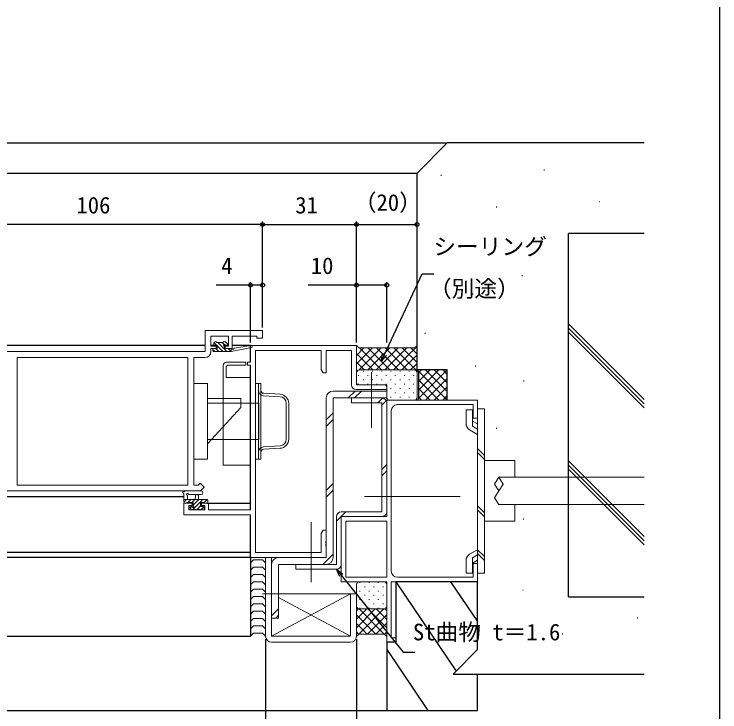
# Model space of a CAD drawing. Units: millimetres, scale not verified. Extents: x -437 to 438, y -554 to 551.
# Drawn here: x 205.2 to 438.2, y -436.5 to -206 of the extents above; entities that cross this region are included whole.
import ezdxf
from ezdxf.enums import TextEntityAlignment as Align

# ---------------------------------------------------------------- set-up
doc = ezdxf.new("R2010")
doc.units = ezdxf.units.MM
doc.header["$LTSCALE"] = 4
for name, color, linetype, lineweight in [('0-2_YKK_11', 7, 'Continuous', 18), ('0-3_YKK_11E', 4, 'Continuous', 18), ('0-5_YKK_13', 4, 'Continuous', 18)]:
    doc.layers.add(name, color=color, linetype=linetype, lineweight=lineweight)
for name, color, linetype in [('0-4_YKK_12', 2, 'Continuous'), ('0-7_YKK_D', 6, 'Continuous'), ('0-8_YKK_ZWAK', 7, 'Continuous'), ('0-9_YSS_K', 3, 'Continuous'), ('0-A_YSS_KE', 3, 'Continuous')]:
    doc.layers.add(name, color=color, linetype=linetype)
doc.styles.add('ＭＳ ゴシック', font='')
doc.styles.get('ＭＳ ゴシック').set_extended_font_data('MS Gothic')

msp = doc.modelspace()

# ---------------------------------------------------------------- linework, layer by layer
at = {"layer": '0-2_YKK_11'}
for points in [[(270.13, -317.43), (270.13, -316.5), (271.9, -316.5), (271.9, -315.7), (270.13, -315.7), (270.13, -312.43), (276, -312.43), (276, -315.7), (274.9, -315.7), (274.9, -316.5), (277.2, -316.5), (277.2, -312.43), (285.27, -312.43), (285.27, -313), (287.2, -313), (287.2, -310.5), (268.2, -310.5), (268.2, -317.5)], [(268.2, -317.5), (181.2, -317.5)], [(265.901, -361.57), (264.5, -361.57), (264.5, -319.43), (268.13, -319.43)], [(199.2, -363.5), (266.7, -363.5), (267.917, -362.283), (266.553, -360.918), (265.901, -361.57)]]:
    msp.add_lwpolyline(points, dxfattribs=at)
at = {"layer": '0-2_YKK_11', "color": 211}
for points in [[(318.07, -330), (328.2, -330), (328.2, -328.5), (318.2, -328.5), (318.2, -315.5), (283.2, -315.5), (283.2, -321), (282.2, -321), (282.2, -322), (283.2, -322), (283.2, -369.77), (269.3, -369.77), (269.3, -367.5), (267, -367.5), (267, -368.3), (268.1, -368.3), (268.1, -369.77), (262.83, -369.77), (262.83, -368.3), (264, -368.3), (264, -367.5), (261.2, -367.5), (261.2, -371.4), (283.2, -371.4), (283.2, -385.5), (308.2, -385.5), (308.2, -381.958), (308.08, -381.775), (308.08, -381.225), (308.2, -381.042), (308.2, -380.958), (308.08, -380.775), (308.08, -380.225), (308.2, -380.042), (308.2, -376.5), (307.2, -376.5), (306.57, -377.591), (306.57, -383.87), (284.83, -383.87)], [(284.83, -383.87), (284.83, -317.13), (306.57, -317.13), (306.57, -323.409), (307.2, -324.5), (308.2, -324.5), (308.2, -317.13), (316.57, -317.13), (316.57, -328.5)]]:
    msp.add_lwpolyline(points, dxfattribs=at)
at = {"layer": '0-2_YKK_11'}
msp.add_lwpolyline([(262.57, -319.43), (206.13, -319.43), (206.13, -361.57), (262.57, -361.57)], close=True, dxfattribs=at)
msp.add_arc((268.13, -317.43), 2, 270.00001, 359.99999, dxfattribs=at)
at = {"layer": '0-2_YKK_11', "color": 211}
msp.add_arc((318.07, -328.5), 1.5, 180.00001, 269.99999, dxfattribs=at)
at = {"layer": '0-3_YKK_11E'}
msp.add_line((329.7, -390.001), (329.7, -337.001), dxfattribs=at)
msp.add_lwpolyline([(331.7, -335.001), (356.7, -335.001), (356.7, -339.501), (358.2, -339.501), (358.2, -333.501), (328.2, -333.501), (328.2, -372.001), (313.2, -372.001), (313.2, -393.501), (328.2, -393.501), (328.2, -413.501), (331.2, -413.501), (331.2, -412.001), (329.7, -412.001), (329.7, -393.501), (358.2, -393.501), (358.2, -387.501), (356.7, -387.501), (356.7, -392.001), (331.7, -392.001)], dxfattribs=at)
msp.add_lwpolyline([(328.2, -373.501), (328.2, -392.001), (314.7, -392.001), (314.7, -373.501)], close=True, dxfattribs=at)
for centre, start, end in [((331.7, -337.001), 90.00001, 179.99999), ((331.7, -390.001), 180.00001, 269.99999)]:
    msp.add_arc(centre, 2, start, end, dxfattribs=at)
at = {"layer": '0-4_YKK_12'}
for p, q in [((2.2, -248.5), (348.2, -248.5)), ((2.2, -258.5), (338.2, -258.5)), ((268.2, -315.5), (2.2, -315.5)), ((272.2, -315.5), (270.147, -315.5)), ((275.983, -315.5), (274.371, -315.5)), ((283.2, -315.5), (277.2, -315.5)), ((283.2, -320.7), (283.2, -315.5)), ((283.2, -369.47), (283.2, -322.3)), ((261.2, -365.5), (2.2, -365.5)), ((268.8, -367.5), (283.2, -367.5)), ((283.2, -385.5), (283.2, -371.7)), ((283.2, -383.87), (2.2, -383.87)), ((283.2, -385.5), (2.2, -385.5)), ((283.2, -385.5), (283.2, -411.5)), ((2.2, -411.5), (283.2, -411.5))]:
    msp.add_line(p, q, dxfattribs=at)
at = {"layer": '0-5_YKK_13'}
for p, q in [((271.996, -315.4), (271.112, -314.516)), ((271.4, -314.3), (271.9, -314.3)), ((272.1, -314.5), (274.1, -314.5)), ((275.443, -317.5), (272.443, -314.5)), ((274.474, -315.184), (273.79, -314.5)), ((274.3, -314.3), (274.9, -314.3)), ((275.697, -315.06), (274.94, -314.303)), ((275.112, -314.388), (275.612, -314.888)), ((270.8, -317.2), (270.8, -316.8)), ((271.402, -317.5), (270.8, -316.898)), ((271.1, -315.1), (271.1, -314.6)), ((271.1, -316.5), (272.2, -316.5)), ((272.749, -317.5), (271.749, -316.5)), ((274.096, -317.5), (272.2, -315.604)), ((275.4, -315.4), (275.061, -315.4)), ((276.79, -317.5), (275.79, -316.5)), ((276.798, -317.5), (283.559, -316.094)), ((276.798, -316.5), (276.885, -316.486)), ((276.798, -317.5), (276.798, -316.5)), ((277.912, -316.327), (283.454, -315.503)), ((318.2, -315.5), (318.2, -324.5)), ((318.404, -315.704), (318.2, -315.909)), ((323.516, -316.25), (318.2, -321.566)), ((320.687, -316.25), (318.2, -318.737)), ((326.344, -316.25), (319.088, -323.506)), ((319.184, -316.25), (326.434, -323.5)), ((329.173, -316.25), (321.923, -323.5)), ((322.012, -316.25), (329.262, -323.5)), ((332.001, -316.25), (324.751, -323.5)), ((324.841, -316.25), (332.091, -323.5)), ((334.829, -316.25), (327.579, -323.5)), ((327.669, -316.25), (334.919, -323.5)), ((338.2, -315.708), (330.408, -323.5)), ((330.497, -316.25), (338.2, -323.953)), ((333.326, -316.25), (338.2, -321.124)), ((336.154, -316.25), (338.2, -318.296)), ((271.1, -317.5), (276.798, -317.5)), ((318.2, -318.095), (323.605, -323.5)), ((338.2, -318.536), (333.236, -323.5)), ((318.2, -320.923), (320.777, -323.5)), ((338.2, -321.365), (336.065, -323.5)), ((274.201, -355), (274.201, -322)), ((275.201, -322.5), (275.201, -326)), ((318.2, -323.752), (318.378, -323.93)), ((319.2, -323.5), (337.2, -323.5)), ((337.2, -323.5), (319.2, -323.5)), ((275.201, -326), (283.201, -326)), ((283.201, -326), (283.201, -355)), ((318.206, -324.388), (318.2, -324.394)), ((318.2, -324.5), (318.2, -327.7)), ((318.785, -325.41), (318.985, -325.41)), ((320.4, -323.995), (320.6, -323.995)), ((321.815, -325.41), (322.015, -325.41)), ((323.205, -342.61), (323.205, -324.3)), ((323.43, -323.995), (323.63, -323.995)), ((324.845, -325.41), (325.045, -325.41)), ((326.46, -323.995), (326.66, -323.995)), ((327.875, -325.41), (328.075, -325.41)), ((329.49, -323.995), (329.69, -323.995)), ((330.905, -325.41), (331.105, -325.41)), ((332.52, -323.995), (332.72, -323.995)), ((333.935, -325.41), (334.135, -325.41)), ((335.55, -323.995), (335.75, -323.995)), ((336.965, -325.41), (337.165, -325.41)), ((338.2, -324.193), (338.163, -324.23)), ((338.2, -332.7), (338.2, -324.491)), ((264.5, -327.999), (264.5, -352.999)), ((264.5, -328), (269, -328)), ((269, -328), (269, -353)), ((284.831, -328), (284.831, -353)), ((284.831, -328), (285.831, -328)), ((285.831, -353), (285.831, -328)), ((285.831, -328), (286.631, -328)), ((285.831, -328), (285.831, -353)), ((286.631, -353), (286.631, -328)), ((318.785, -328.24), (318.985, -328.24)), ((319, -328.5), (327.453, -328.5)), ((320.4, -326.825), (320.6, -326.825)), ((321.815, -328.24), (322.015, -328.24)), ((323.43, -326.825), (323.63, -326.825)), ((324.845, -328.24), (325.045, -328.24)), ((326.46, -326.825), (326.66, -326.825)), ((327.875, -328.24), (328.075, -328.24)), ((329.49, -326.825), (329.69, -326.825)), ((330.905, -328.24), (331.105, -328.24)), ((332.52, -326.825), (332.72, -326.825)), ((333.935, -328.24), (334.135, -328.24)), ((335.55, -326.825), (335.75, -326.825)), ((336.965, -328.24), (337.165, -328.24)), ((328.2, -329.25), (328.2, -332.7)), ((329.49, -329.655), (329.69, -329.655)), ((332.52, -329.655), (332.72, -329.655)), ((335.55, -329.655), (335.75, -329.655)), ((280, -333), (269, -333)), ((280, -334.499), (280, -333)), ((287.524, -332.053), (292.961, -332.377)), ((287.571, -331.254), (293.009, -331.578)), ((329.49, -332.485), (329.69, -332.485)), ((330.905, -331.07), (331.105, -331.07)), ((332.52, -332.485), (332.72, -332.485)), ((333.935, -331.07), (334.135, -331.07)), ((335.55, -332.485), (335.75, -332.485)), ((336.965, -331.07), (337.165, -331.07)), ((269, -334.5), (286, -334.5)), ((280, -336), (280, -334.499)), ((286, -346.499), (286, -334.499)), ((295.031, -334.573), (295.031, -346.427)), ((295.831, -334.573), (295.831, -346.427)), ((329, -333.5), (337.4, -333.5)), ((354.4, -336.677), (356.549, -336.677)), ((354.401, -341.318), (354.401, -336.677)), ((356.549, -342.155), (356.549, -336.677)), ((360.5, -336.374), (358.2, -336.374)), ((358.2, -336.374), (358.2, -390.629)), ((360.5, -336.374), (360.5, -390.629)), ((358.201, -341.376), (356.549, -340.423)), ((358.201, -343.108), (356.549, -342.155)), ((358.201, -344.84), (355.551, -343.31)), ((269, -346.5), (286, -346.5)), ((292.961, -348.623), (287.524, -348.947)), ((293.009, -349.421), (287.571, -349.745)), ((360.5, -351.803), (358.2, -349.503)), ((360.5, -353.087), (358.2, -350.786)), ((264.5, -353), (269, -353)), ((284.831, -353), (285.831, -353)), ((285.831, -353), (286.631, -353)), ((370.5, -353.501), (360.5, -353.501)), ((370.5, -353.501), (370.5, -359.001)), ((283.201, -355), (274.201, -355)), ((266.928, -363.5), (261.766, -363.5)), ((366.6, -361.517), (366.6, -361.251)), ((261.2, -367.2), (261.2, -364.52)), ((262.4, -365.12), (262.4, -366.3)), ((266.928, -364.7), (262.967, -364.703)), ((264.9, -366.3), (265.002, -365.156)), ((266.1, -366.3), (265.998, -365.156)), ((320.9, -365.401), (352.4, -365.401)), ((261.2, -366.3), (268.8, -366.3)), ((261.201, -367.229), (262.131, -366.3)), ((262.1, -367.5), (261.5, -367.5)), ((262.478, -367.3), (263.478, -366.3)), ((263.825, -367.3), (264.825, -366.3)), ((264.019, -369.8), (267.519, -366.3)), ((264.3, -368.172), (266.172, -366.3)), ((267.866, -367.3), (268.86, -366.306)), ((268.8, -367.5), (268.2, -367.5)), ((269.1, -366.6), (269.1, -367.2)), ((370.5, -368.001), (370.5, -373.501)), ((263.274, -369.198), (263.772, -368.7)), ((263.788, -369.712), (263.288, -369.212)), ((263.5, -368.7), (263.839, -368.7)), ((264.6, -369.8), (264, -369.8)), ((266.9, -369.6), (264.8, -369.6)), ((265.566, -369.6), (266.7, -368.466)), ((266.9, -369.613), (267.764, -368.749)), ((267.6, -369.8), (267.1, -369.8)), ((267.9, -369), (267.9, -369.5)), ((360.5, -370.747), (358.2, -368.447)), ((360.5, -372.03), (358.2, -369.73)), ((303.2, -388.8), (303.2, -373.8)), ((370.5, -373.501), (360.5, -373.501)), ((303.2, -393.6), (303.2, -375.29)), ((358.2, -382.912), (355.55, -384.442)), ((360.5, -385.218), (358.2, -382.918)), ((360.5, -386.502), (358.2, -384.202)), ((354.4, -386.434), (354.4, -390.626)), ((358.2, -384.644), (356.548, -385.598)), ((356.548, -385.598), (356.548, -390.626)), ((358.2, -386.376), (356.548, -387.33)), ((354.399, -390.626), (356.548, -390.626)), ((360.5, -390.629), (358.2, -390.629)), ((327.2, -393.501), (319.2, -393.501)), ((319.43, -393.74), (319.23, -393.74)), ((322.46, -393.74), (322.26, -393.74)), ((325.49, -393.74), (325.29, -393.74)), ((318.2, -394.501), (318.2, -401.502)), ((321.045, -395.155), (320.845, -395.155)), ((324.075, -395.155), (323.875, -395.155)), ((327.105, -395.155), (326.905, -395.155)), ((328.2, -401.502), (328.2, -394.501)), ((302.2, -397.5), (287.2, -397.5)), ((316.2, -397.5), (290.201, -411.5)), ((316.2, -397.5), (292.501, -397.5)), ((319.43, -396.57), (319.23, -396.57)), ((321.045, -397.985), (320.845, -397.985)), ((322.46, -396.57), (322.26, -396.57)), ((324.075, -397.985), (323.875, -397.985)), ((325.49, -396.57), (325.29, -396.57)), ((327.105, -397.985), (326.905, -397.985)), ((292.501, -398.739), (316.2, -411.5)), ((319.43, -399.4), (319.23, -399.4)), ((321.045, -400.815), (320.845, -400.815)), ((322.46, -399.4), (322.26, -399.4)), ((324.075, -400.815), (323.875, -400.815)), ((325.49, -399.4), (325.29, -399.4)), ((327.105, -400.815), (326.905, -400.815)), ((318.2, -401.502), (318.2, -411.542)), ((318.2, -401.604), (318.206, -401.61)), ((318.838, -402.434), (318.2, -403.073)), ((324.428, -402.502), (318.2, -408.73)), ((321.599, -402.502), (318.2, -405.901)), ((327.258, -402.5), (318.966, -410.792)), ((319.092, -402.496), (327.388, -410.792)), ((319.2, -402.502), (327.2, -402.502)), ((327.2, -402.502), (319.2, -402.502)), ((319.43, -402.23), (319.23, -402.23)), ((321.926, -402.502), (328.2, -408.776)), ((322.46, -402.23), (322.26, -402.23)), ((324.754, -402.502), (328.2, -405.947)), ((325.49, -402.23), (325.29, -402.23)), ((327.528, -402.447), (328.2, -403.119)), ((328.2, -401.558), (328.198, -401.56)), ((318.2, -404.433), (324.559, -410.792)), ((328.2, -404.386), (321.795, -410.792)), ((318.2, -407.261), (321.731, -410.792)), ((328.2, -407.215), (324.623, -410.792)), ((318.2, -410.09), (318.926, -410.816)), ((328.2, -410.043), (327.451, -410.793))]:
    msp.add_line(p, q, dxfattribs=at)
at = {"layer": '0-5_YKK_13', "color": 1}
for p, q in [((315.457, -332.8), (317.757, -330.5)), ((317.58, -332.8), (319.88, -330.5)), ((316.6, -332.8), (326.6, -332.8)), ((325.264, -334.4), (326.845, -332.819)), ((326.6, -335.187), (328.054, -333.733)), ((328.2, -334.4), (328.2, -370.401)), ((308.2, -340.057), (310.5, -337.757)), ((308.2, -342.18), (310.5, -339.88)), ((326.6, -356.398), (328.2, -354.798)), ((326.6, -358.521), (328.2, -356.921)), ((308.2, -363.391), (310.5, -361.091)), ((308.2, -365.514), (310.5, -363.214)), ((311.6, -373.521), (314.72, -370.401)), ((311.84, -371.158), (312.357, -370.642)), ((307.126, -387.8), (310.5, -384.426)), ((290.201, -404.725), (292.501, -402.425)), ((291.549, -405.5), (292.501, -404.548)), ((290.201, -413.5), (316.2, -413.5))]:
    msp.add_line(p, q, dxfattribs=at)
at = {"layer": '0-5_YKK_13'}
for points in [[(272.2, -316.5), (272.2, -315.4), (271.4, -315.4)], [(274.6, -315.861), (274.6, -316.5), (276.798, -316.5)], [(338.2, -324.5), (338.2, -315.5), (337.45, -316.25), (318.95, -316.25), (318.2, -315.5)], [(275.201, -321), (281.701, -321), (281.701, -322), (275.701, -322)], [(280, -336), (270.375, -346.499), (269, -348)], [(365.2, -359.001), (363.8, -361.251), (365.2, -363.501)], [(365.2, -359.001), (388.2, -359.001), (413.2, -359.001)], [(365.2, -359.001), (366.6, -361.251), (365.2, -363.501)], [(363.8, -361.223), (363.8, -361.237), (363.8, -361.251)], [(365.2, -368.001), (363.8, -365.751), (365.2, -363.501)], [(264.3, -368.239), (264.3, -367.3), (262.3, -367.3)], [(268, -367.3), (266.7, -367.3), (266.7, -368.7), (267.6, -368.7)], [(365.2, -368.001), (388.2, -368.001), (413.2, -368.001)], [(288.201, -387.214), (287.201, -386.214), (284.2, -386.214), (283.2, -387.214)], [(288.201, -389.643), (287.201, -388.643), (284.2, -388.643), (283.2, -389.643)], [(288.201, -392.071), (287.201, -391.071), (284.2, -391.071), (283.2, -392.071)], [(288.201, -394.5), (287.201, -393.5), (284.2, -393.5), (283.2, -394.5)], [(288.201, -396.929), (287.201, -395.929), (284.2, -395.929), (283.2, -396.929)], [(288.201, -399.357), (287.201, -398.357), (284.2, -398.357), (283.2, -399.357)], [(288.201, -401.786), (287.201, -400.786), (284.2, -400.786), (283.2, -401.786)], [(318.2, -411.542), (318.95, -410.792), (327.45, -410.792), (328.2, -411.542), (328.2, -401.502)], [(288.201, -404.214), (287.201, -403.214), (284.2, -403.214), (283.2, -404.214)], [(288.201, -406.643), (287.201, -405.643), (284.2, -405.643), (283.2, -406.643)], [(288.201, -409.071), (287.201, -408.071), (284.2, -408.071), (283.2, -409.071)], [(288.201, -411.5), (287.201, -410.5), (284.2, -410.5), (283.2, -411.5)], [(318.2, -411.542), (318.95, -410.792), (327.45, -410.792), (328.2, -411.542)]]:
    msp.add_lwpolyline(points, dxfattribs=at)
at = {"layer": '0-5_YKK_13', "color": 1}
for points in [[(310.5, -330.5), (328.2, -330.5), (328.2, -332.8)], [(292.501, -385.5), (308.2, -385.5), (308.2, -332.8)], [(328.2, -332.8), (310.5, -332.8), (310.5, -385.5)], [(313.2, -370.401), (326.6, -370.401), (326.6, -334.4), (316.6, -334.4), (316.6, -332.8)], [(311.6, -389.4), (298.2, -389.4), (298.2, -387.8), (311.6, -387.8), (311.6, -372.001)], [(326.6, -372.001), (313.2, -372.001), (313.2, -387.8)], [(316.2, -397.5), (316.2, -411.5), (290.201, -411.5), (290.201, -385.5), (288.201, -385.5), (288.201, -411.5)], [(308.2, -387.8), (292.501, -387.8), (292.501, -405.5), (290.201, -405.5), (290.201, -387.8)], [(318.2, -411.5), (318.2, -397.5), (316.2, -397.5)]]:
    msp.add_lwpolyline(points, dxfattribs=at)
at = {"layer": '0-5_YKK_13'}
for centre, radius, start, end in [((271.4, -314.6), 0.3, 90, 180), ((271.9, -314.5), 0.2, 0, 90), ((274.3, -314.5), 0.2, 90, 180), ((274.9, -314.6), 0.3, 45, 90), ((271.1, -316.8), 0.3, 90, 180), ((271.4, -315.1), 0.3, 180, 270), ((274.6, -315.4), 0.25, 33.05573, 236.94427), ((274.3, -315.861), 0.3, 0, 56.94427), ((275.061, -315.1), 0.3, 213.05573, 270), ((275.4, -315.1), 0.3, 270, 45), ((276.933, -316.782), 0.3, 39.19754, 99.19754), ((277.398, -316.403), 0.3, 219.19754, 338.44936), ((277.956, -316.623), 0.3, 98.44936, 158.44936), ((283.498, -315.8), 0.3, 281.74981, 98.44936), ((271.1, -317.2), 0.3, 180, 270), ((275.201, -322), 1, 90, 180), ((275.701, -322.5), 0.5, 90, 180), ((319.2, -324.5), 1, 90, 180), ((319.2, -324.5), 1, 90, 180), ((337.2, -324.5), 1, 359.99608, 90.00162), ((337.2, -324.5), 1, 0.51288, 90), ((319, -327.7), 0.8, 180, 269.99996), ((327.45, -329.25), 0.75, 0.00136, 89.77261), ((287.631, -330.256), 1.8, 180, 266.59356), ((287.631, -330.256), 1, 180, 266.59356), ((292.831, -334.573), 2.2, 0, 86.59356), ((292.831, -334.573), 3, 0, 86.59356), ((329, -332.7), 0.8, 180, 270), ((337.4, -332.7), 0.8, 270, 0), ((356.701, -341.319), 2.3, 179.99772, 239.99747), ((292.831, -346.427), 2.2, 273.40644, 0), ((292.831, -346.427), 3, 273.40644, 0), ((287.631, -350.743), 1.8, 93.40644, 180), ((287.631, -350.743), 1, 93.40644, 180), ((261.766, -363.8), 0.3, 90, 139.47122), ((266.928, -364.1), 0.6, 270.04023, 90.04023), ((261.2, -364), 0.3, 79.47122, 240), ((260.9, -364.52), 0.3, 0, 60), ((261.31, -363.41), 0.3, 259.47122, 319.47122), ((262.4, -364.6), 0.3, 19.18976, 240), ((262.1, -365.12), 0.3, 0, 60), ((262.967, -364.403), 0.3, 199.18976, 270.04023), ((265.5, -365.2), 0.5, 5.09207, 174.90793), ((261.5, -367.2), 0.3, 180, 270), ((262.1, -367.3), 0.2, 270, 0), ((268.2, -367.3), 0.2, 180, 270), ((268.8, -366.6), 0.3, 0, 90), ((268.8, -367.2), 0.3, 270, 0), ((263.5, -369), 0.3, 90, 225), ((264, -369.5), 0.3, 225, 270), ((263.839, -369), 0.3, 33.05573, 90), ((264.3, -368.7), 0.25, 213.05573, 56.94427), ((264.6, -368.239), 0.3, 180, 236.94427), ((264.6, -369.6), 0.2, 270, 0), ((267.1, -369.6), 0.2, 180, 270), ((267.6, -369), 0.3, 0, 90), ((267.6, -369.5), 0.3, 270, 0), ((356.7, -386.434), 2.3, 120.00025, 180), ((319.2, -394.501), 1, 90, 180), ((327.2, -394.501), 1, 0, 90), ((319.2, -401.502), 1, 180, 270), ((319.2, -401.502), 1, 180, 270), ((327.2, -401.502), 1, 270, 0), ((327.2, -401.502), 1, 270, 0)]:
    msp.add_arc(centre, radius, start, end, dxfattribs=at)
at = {"layer": '0-5_YKK_13', "color": 1}
for centre, radius, start, end in [((310.5, -332.8), 2.3, 90, 180), ((326.6, -334.4), 1.6, 0, 90), ((313.2, -372.001), 1.6, 90, 180), ((326.6, -370.401), 1.6, 270, 0), ((292.501, -387.8), 2.3, 90, 180.00001), ((308.2, -385.5), 2.3, 270, 0), ((311.6, -387.8), 1.6, 270, 0), ((290.201, -411.5), 2, 180, 270), ((316.2, -411.5), 2, 270, 0)]:
    msp.add_arc(centre, radius, start, end, dxfattribs=at)
at = {"layer": '0-7_YKK_D'}
for p, q in [((287.2, -309.5), (287.2, -274.5)), ((287.2, -309.5), (287.2, -274.5)), ((318.2, -314.5), (318.2, -274.5)), ((318.2, -314.5), (318.2, -274.5)), ((338.2, -314.5), (338.2, -274.5)), ((287.2, -275.5), (181.2, -275.5)), ((287.2, -275.5), (318.2, -275.5)), ((318.2, -275.5), (338.2, -275.5)), ((283.2, -314.5), (283.2, -294.5)), ((287.2, -309.5), (287.2, -294.5)), ((318.2, -314.5), (318.2, -294.5)), ((328.2, -314.5), (328.2, -294.5)), ((288.201, -412.5), (288.201, -457)), ((318.2, -412.5), (318.2, -457))]:
    msp.add_line(p, q, dxfattribs=at)
for points in [[(326.395, -320.756), (327.473, -318.445), (339.898, -291.798), (343.698, -291.798)], [(287.2, -295.5), (283.2, -295.5), (271.92, -295.5)], [(328.2, -295.5), (318.2, -295.5), (302.275, -295.5)], [(328.092, -318.734), (326.395, -320.756), (326.853, -318.156)], [(312.67, -391.814), (311.6, -389.4), (313.733, -390.955)], [(311.6, -389.4), (313.201, -391.385), (333.674, -416.757), (337.474, -416.757)]]:
    msp.add_lwpolyline(points, dxfattribs=at)
for centre in [(287.2, -275.5), (287.2, -275.5), (318.2, -275.5), (318.2, -275.5), (338.2, -275.5), (283.2, -295.5), (287.2, -295.5), (318.2, -295.5), (328.2, -295.5)]:
    msp.add_circle(centre, 0.637, dxfattribs=at)
at = {"layer": '0-8_YKK_ZWAK'}
msp.add_lwpolyline([(-436.8, -553.5), (438.2, -553.5), (438.2, 516.5)], dxfattribs=at)
at = {"layer": '0-9_YSS_K'}
for p, q in [((380.11, -257.423), (380.31, -257.423)), ((346.056, -259.156), (346.256, -259.156)), ((398.4, -267.875), (398.6, -267.875)), ((364.346, -269.608), (364.546, -269.608)), ((346.056, -282.672), (346.256, -282.672)), ((372.836, -292.351), (373.036, -292.351)), ((356.507, -298.349), (356.707, -298.349)), ((413.2, -333.275), (388.2, -308.275)), ((413.2, -334.689), (388.2, -309.689)), ((340.83, -311.414), (341.03, -311.414)), ((413.2, -336.103), (388.2, -311.103)), ((338.7, -330.186), (345.386, -323.5)), ((338.7, -327.358), (342.558, -323.5)), ((338.7, -324.529), (339.729, -323.5)), ((338.7, -333.015), (348.2, -323.515)), ((348.2, -330.657), (341.043, -323.5)), ((348.2, -327.828), (343.872, -323.5)), ((348.2, -325), (346.7, -323.5)), ((357.431, -322.136), (357.631, -322.136)), ((348.2, -333.485), (338.7, -323.985)), ((338.7, -324), (338.7, -333)), ((345.386, -333.5), (338.7, -326.814)), ((341.043, -333.5), (348.2, -326.343)), ((373.358, -327.191), (373.558, -327.191)), ((342.558, -333.5), (338.7, -329.642)), ((343.872, -333.5), (348.2, -329.172)), ((339.729, -333.5), (338.7, -332.471)), ((346.7, -333.5), (348.2, -332)), ((364.346, -342.768), (364.546, -342.768)), ((413.2, -378.529), (388.2, -353.529)), ((413.2, -379.944), (388.2, -354.944)), ((413.2, -381.358), (388.2, -356.358)), ((373.226, -372.732), (373.426, -372.732)), ((360.435, -381.213), (360.635, -381.213)), ((331.201, -393.501), (351.107, -422.993)), ((349.298, -393.501), (358.2, -406.689)), ((373.098, -396.21), (373.298, -396.21)), ((410.926, -405.478), (411.126, -405.478)), ((386.101, -410.703), (386.301, -410.703)), ((328.2, -415.867), (341.79, -436)), ((2.2, -436), (328.2, -436))]:
    msp.add_line(p, q, dxfattribs=at)
for centre, start, end in [((338.2, -324), 0, 90), ((338.2, -333), 270, 0)]:
    msp.add_arc(centre, 0.5, start, end, dxfattribs=at)
at = {"layer": '0-A_YSS_KE'}
for p, q in [((338.2, -258.5), (348.2, -248.5)), ((413.2, -248.5), (348.2, -248.5)), ((413.2, -278.5), (388.2, -278.5)), ((388.2, -398.5), (388.2, -278.5)), ((358.2, -393.501), (331.2, -393.501)), ((331.2, -393.501), (331.2, -413.5)), ((388.2, -398.5), (413.2, -398.5)), ((328.2, -413.5), (328.2, -436)), ((331.2, -413.5), (328.2, -413.5)), ((350.1, -424), (358.2, -424)), ((358.2, -424), (413.2, -424)), ((358.2, -436), (358.2, -424)), ((328.2, -436), (358.2, -436))]:
    msp.add_line(p, q, dxfattribs=at)
for points in [[(348.2, -333.5), (348.2, -323.5), (338.2, -323.5), (338.2, -258.5)], [(350.1, -424), (358.2, -415.9), (358.2, -393.501)]]:
    msp.add_lwpolyline(points, dxfattribs=at)

# ---------------------------------------------------------------- texts
at = {"layer": '0-7_YKK_D', "style": 'ＭＳ ゴシック'}
for s, p in [('（20）', (317.312, -272.605)), ('106', (225.741, -273.5)), ('31', (297.991, -273.5)), ('シーリング', (343.587, -287.179)), ('4', (273.536, -293.5)), ('10', (303.124, -293.5)), ('（別途）', (342.138, -301.085)), ('St曲物 t＝1.6', (336.835, -414.526))]:
    msp.add_text(s, height=5.499, dxfattribs=at).set_placement(p, align=Align.BOTTOM_LEFT)

doc.saveas('drawing.dxf')
